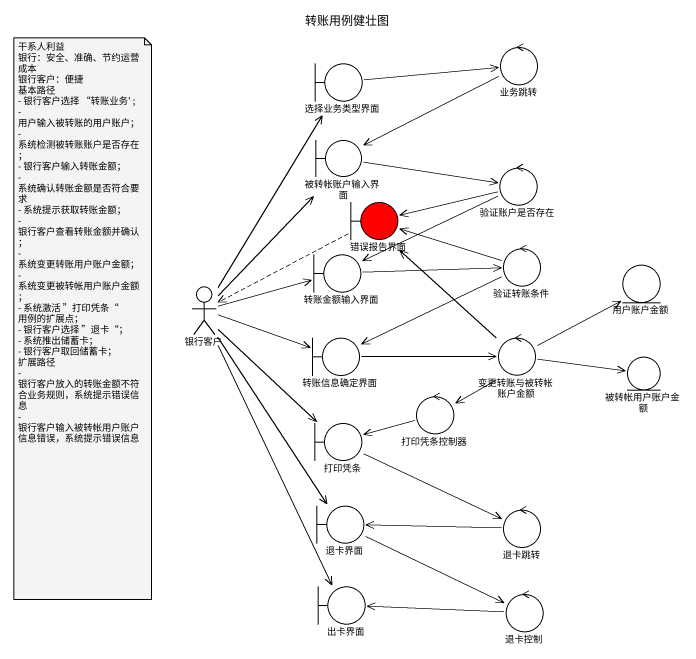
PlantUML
@startuml
title 转账用例健壮图
boundary 选择业务类型界面
control 业务跳转
boundary 被转帐账户输入界面
control 验证账户是否存在
boundary 错误报告界面 #FF0000
boundary 转账金额输入界面
control 验证转账条件
entity 用户账户金额
actor 银行客户
boundary 转账信息确定界面
control 变更转账与被转帐账户金额
entity 被转帐用户账户金额
control 打印凭条控制器
boundary 打印凭条
boundary 退卡界面
control 退卡跳转
boundary 出卡界面
control 退卡控制
选择业务类型界面 -right-> 业务跳转
业务跳转 -left-> 被转帐账户输入界面
被转帐账户输入界面 -right-> 验证账户是否存在
验证账户是否存在 -left-> 错误报告界面
验证账户是否存在 -left-> 转账金额输入界面
错误报告界面 .left.> 银行客户
转账金额输入界面 -right-> 验证转账条件
验证转账条件 -left-> 错误报告界面
验证转账条件 -left-> 转账信息确定界面
银行客户 -up-> 选择业务类型界面
银行客户 -up-> 被转帐账户输入界面
银行客户 -right-> 转账金额输入界面
银行客户 -right-> 转账信息确定界面
银行客户 --> 打印凭条
银行客户 --> 退卡界面
银行客户 --> 出卡界面
转账信息确定界面 -right-> 变更转账与被转帐账户金额
变更转账与被转帐账户金额 -up-> 错误报告界面
变更转账与被转帐账户金额 -right-> 用户账户金额
变更转账与被转帐账户金额 -right-> 被转帐用户账户金额
变更转账与被转帐账户金额 --> 打印凭条控制器
打印凭条控制器 -left-> 打印凭条
打印凭条 -right-> 退卡跳转
退卡界面 -right-> 退卡控制
退卡跳转 -left-> 退卡界面
退卡控制 -left-> 出卡界面
note as N1
  干系人利益
  银行：安全、准确、节约运营成本
  银行客户：便捷
  基本路径
  - 银行客户选择 “转账业务' ;
  - 用户输入被转账的用户账户；
  - 系统检测被转账账户是否存在；
  - 银行客户输入转账金额；
  - 系统确认转账金额是否符合要求
  - 系统提示获取转账金额；
  - 银行客户查看转账金额并确认；
  - 系统变更转账用户账户金额；
  - 系统变更被转帐用户账户金额；
  - 系统激活 ”打印凭条“ 用例的扩展点；
  - 银行客户选择 ”退卡“；
  - 系统推出储蓄卡；
  - 银行客户取回储蓄卡；
  扩展路径
  - 银行客户放入的转账金额不符合业务规则，系统提示错误信息
  - 银行客户输入被转帐用户账户信息错误，系统提示错误信息
end note
@enduml
